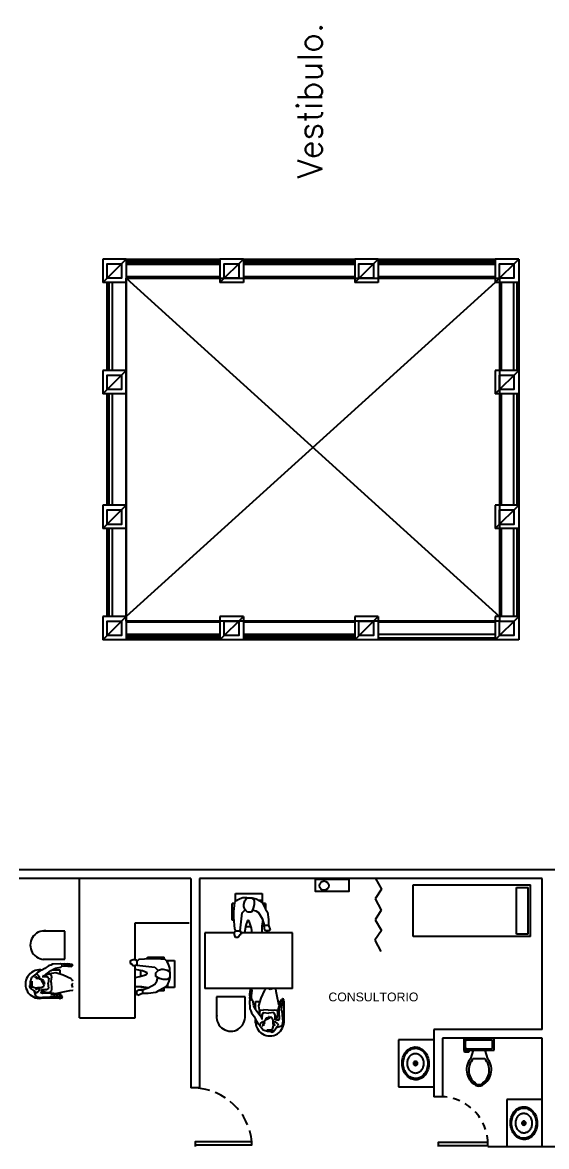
# Model space of a CAD drawing. Header units: millimetres. Extents: x -1615 to -538, y 177 to 397.
# Drawn here: x -797.44 to -788.5, y 246.13 to 265.32 of the extents above; entities that cross this region are included whole.
import ezdxf
from ezdxf.enums import TextEntityAlignment as Align

# ---------------------------------------------------------------- set-up
doc = ezdxf.new("R2010")
doc.units = ezdxf.units.MM
doc.linetypes.add('HIDDEN2', pattern=[0.1875, 0.125, -0.0625])
doc.linetypes.add('OCULTA2', pattern=[0.3, 0.2, -0.1])
for name, color, linetype in [('LOCALES', 2, 'Continuous'), ('MOB', 7, 'Continuous'), ('MUEB', 251, 'Continuous'), ('MUROS', 1, 'Continuous'), ('VENT', 4, 'Continuous'), ('VENTANAS', 4, 'Continuous')]:
    doc.layers.add(name, color=color, linetype=linetype)
doc.layers.add('nom-esp', color=7, linetype='Continuous', lineweight=20)
doc.styles.add('ROMANS', font='ROMANS.shx')
doc.styles.get("Standard").update_dxf_attribs({"font": 'stylu.ttf'})

# ---------------------------------------------------------------- blocks, each defined once
blk = doc.blocks.new('A$C31F15ED4')
at = {"layer": 'VENT'}
blk.add_line((0, 0.03), (0, 0), dxfattribs=at)
blk.add_lwpolyline([(0, 0.03), (0.97, 0.03), (0.97, 0.08), (0, 0.08)], close=True, dxfattribs=at)
at = {"layer": 'VENT', "linetype": 'OCULTA2'}
blk.add_arc((-0.051, -0.025), 1.026, 5.8587, 87.1721, dxfattribs=at)
blk = doc.blocks.new('Sink - Oval top')
for p, q in [((-1, 0), (1, 0)), ((0, 1), (0, -1))]:
    blk.add_line(p, q)
at = {"linetype": 'Continuous'}
for points in [[(-12.23, 0.39, 0.117634), (-11.46, -3.36, 0.104469), (-8.88, -6.8, 0.090016), (-5.08, -9.07, 0.08192), (-0.32, -10.02, 0.08192), (4.49, -9.38, 0.090016), (8.42, -7.36, 0.104469), (11.22, -4.09, 0.117634), (12.23, -0.39, 0.117634), (11.46, 3.36, 0.104469), (8.88, 6.8, 0.090016), (5.08, 9.07, 0.08192), (0.32, 10.02, 0.08192), (-4.49, 9.38, 0.090016), (-8.42, 7.36, 0.104469), (-11.22, 4.09, 0.117634)], [(-11.29, 0.16, 0.118622), (-10.52, -3.25, 0.104678), (-8.07, -6.36, 0.089562), (-4.54, -8.37, 0.081185), (-0.13, -9.15, 0.081185), (4.3, -8.49, 0.089562), (7.89, -6.58, 0.104678), (10.42, -3.55, 0.118622), (11.29, -0.16, 0.118622), (10.52, 3.25, 0.104678), (8.07, 6.36, 0.089562), (4.54, 8.37, 0.081185), (0.13, 9.15, 0.081185), (-4.3, 8.49, 0.089562), (-7.89, 6.58, 0.104678), (-10.42, 3.55, 0.118622)], [(-7.42, 0.08, 0.118283), (-6.91, -2.17, 0.104607), (-5.29, -4.21, 0.089718), (-2.97, -5.53, 0.081436), (-0.07, -6.04, 0.081436), (2.84, -5.59, 0.089718), (5.2, -4.33, 0.104607), (6.86, -2.32, 0.118283), (7.42, -0.08, 0.118283), (6.91, 2.17, 0.104607), (5.29, 4.21, 0.089718), (2.97, 5.53, 0.081436), (0.07, 6.04, 0.081436), (-2.84, 5.59, 0.089718), (-5.2, 4.33, 0.104607), (-6.86, 2.32, 0.118283)]]:
    blk.add_lwpolyline(points, format="xyb", close=True, dxfattribs=at)
for radius in [1.5, 1]:
    blk.add_circle((0, 0), radius)
blk = doc.blocks.new('Toilet - top')
for p, q in [((9.5, -6), (9.5, -2)), ((-10, -8.5), (-8, -8.5)), ((-10, -9.5), (-10, -8.5)), ((-7, -9.5), (-10, -9.5)), ((-8, -8.5), (-8, -8)), ((-7, -8), (-7, -9.5)), ((-4, -8), (-6, -14)), ((4, -14), (-4, -14)), ((4, -8), (6, -14))]:
    blk.add_line(p, q)
blk.add_lwpolyline([(10.5, -8), (10.5, 0), (-10.5, 0), (-10.5, -8)], close=True)
for points in [[(-9.5, -2), (-9.5, -6)], [(8.5, -1), (-8.5, -1)], [(-8.5, -7), (8.5, -7)]]:
    blk.add_lwpolyline(points)
for centre, radius, start, end in [((-8.62, -1.88), 0.884, 81.8699, 188.1301), ((-8.62, -6.12), 0.884, 171.8699, 278.1301), ((8.62, -1.88), 0.884, 351.8699, 98.1301), ((8.62, -6.12), 0.884, 261.8699, 8.1301), ((3.52, -21.58), 12.17, 141.46911, 247.97143), ((4.2, -21.82), 11.33, 136.36773, 238.94682), ((-3.52, -21.58), 12.17, 292.02843, 38.53071), ((-4.2, -21.82), 11.33, 301.05301, 43.63209), ((0, -27.88), 4, 245.73182, 294.26817), ((0, -29), 4, 254.86053, 285.13947)]:
    blk.add_arc(centre, radius, start, end)
blk = doc.blocks.new('A$C3FDD2C79')
at = {"layer": 'VENT'}
blk.add_line((0, 0.02), (0, 0), dxfattribs=at)
blk.add_lwpolyline([(0, 0.02), (0.85, 0.02), (0.85, 0.07), (0, 0.07)], close=True, dxfattribs=at)
at = {"layer": 'VENT', "linetype": 'HIDDEN2'}
blk.add_arc((0.035, 0.036), 0.815, 2.3785, 92.4407, dxfattribs=at)

msp = doc.modelspace()

# ---------------------------------------------------------------- hatches: boundary and pattern name
at = {"layer": 'MOB'}
h = msp.add_hatch(dxfattribs=at)
h.set_pattern_fill('AR-SAND', color=3, scale=0.03, style=0)
h.set_pattern_definition([(37.5, (-1402.8785, 253.7085), (-0.048001, 1.4682397), [0, -1.15824, 0, -1.2954, 0, -1.23825]), (7.5, (-1402.8785, 253.7085), (1.34857, 2.1504753), [0, -0.62484, 0, -1.04394, 0, -0.40005]), (327.5, (-1403.8158, 253.7085), (2.372977, 0.0043116), [0, -0.381, 0, -1.3716, 0, -1.7907]), (317.5, (-1403.8158, 253.7085), (2.2906694, 0.668788), [0, -0.1905, 0, -0.89916, 0, -1.0287])])
h.paths.add_polyline_path([(-758.837, 347.215), (-812.758, 335.518), (-812.758, 334.673), (-803.9, 334.673), (-803.9, 329.947), (-799.313, 325.307), (-782.89, 325.307), (-782.89, 328.837), (-770.72, 328.837), (-770.72, 325.456), (-758.098, 325.456), (-758.098, 303.87), (-760.597, 303.87), (-760.597, 297.006), (-760.508, 297.006), (-760.508, 296.905), (-758.397, 296.905), (-758.397, 296.975), (-757.997, 296.975), (-757.997, 296.575), (-758.097, 296.575), (-758.097, 283.471), (-757.975, 283.471), (-757.975, 283.071), (-758.375, 283.071), (-758.375, 283.155), (-760.375, 283.155), (-760.375, 283.044), (-760.597, 283.044), (-760.597, 279.854), (-760.455, 279.854), (-760.455, 279.705), (-746.972, 279.705), (-746.972, 272.855), (-749.274, 272.855), (-749.274, 265.205), (-745.307, 265.205), (-745.307, 253.28), (-736.306, 250.855), (-741.501, 261.951)])
h.paths.add_polyline_path([(-804.753, 325.526), (-813.904, 325.526), (-813.904, 323.04), (-804.753, 323.04, 1)])
h.paths.add_polyline_path([(-793.647, 300.355), (-811.904, 300.355, 0.414214), (-813.754, 298.505), (-813.754, 296.366, 0.414214), (-811.904, 294.516), (-809.75, 294.516), (-812.618, 297.384), (-810.638, 299.364), (-808.978, 297.704), (-806.998, 299.684), (-805.338, 298.024), (-803.678, 299.684), (-798.51, 294.516), (-796.147, 294.516), (-796.147, 296.613), (-796.208, 296.613), (-796.208, 297.013), (-795.808, 297.013), (-795.808, 296.905), (-793.688, 296.905), (-793.688, 297.074), (-793.647, 297.074)])
h.paths.add_polyline_path([(-803.388, 289.162), (-812.035, 289.162, 1), (-812.035, 285.962), (-803.388, 285.962, 1)])
h.paths.add_polyline_path([(-799.655, 280.258, 0.414214), (-800.005, 280.608), (-808.772, 280.608), (-808.772, 279.83), (-808.372, 279.83), (-808.372, 279.73), (-805.772, 279.73), (-805.772, 279.83), (-805.372, 279.83), (-805.372, 279.73), (-802.772, 279.73), (-802.772, 279.83), (-802.372, 279.83), (-802.372, 279.73), (-799.772, 279.73), (-799.772, 279.83), (-799.655, 279.83)], flags=17)
h.paths.add_polyline_path([(-808.722, 254.706), (-812.247, 254.706), (-812.247, 274.904), (-810.647, 274.904), (-810.647, 280.608), (-810.904, 280.608, 0.414214), (-813.754, 277.758), (-813.754, 253.219, 0.315329), (-806.85, 243.36), (-785.107, 237.258, 0.496821), (-778.947, 241.928), (-778.947, 245.98), (-808.722, 245.98)])
h.paths.add_polyline_path([(-753.647, 257.705), (-763.747, 257.705), (-763.747, 261.081), (-765.147, 261.081), (-765.147, 257.78, -1), (-770.297, 257.78), (-770.297, 261.081), (-772.147, 261.08), (-772.147, 257.774, 0.413999), (-767.725, 253.355), (-753.647, 253.355)], flags=17)
h.paths.add_polyline_path([(-754.727, 229.822, 0.978274), (-755.051, 228.667), (-737.051, 223.615), (-736.65, 225.175)])
h = msp.add_hatch(dxfattribs=at)
h.set_pattern_fill('GRASS', color=3, scale=0.05, style=0)
h.set_pattern_definition([(90, (-1505.3727, 255.352), (-0.898025, 0.898025), [0.238125, -1.557925]), (45, (-1505.3727, 255.352), (-0.8980256, 0.8980256), [0.238125, -1.031875]), (135, (-1505.3727, 255.352), (-0.8980256, -0.8980256), [0.238125, -1.031875])])
h.paths.add_polyline_path([(-758.837, 347.215), (-812.758, 335.518), (-812.758, 334.673), (-803.9, 334.673), (-803.9, 329.947), (-799.313, 325.307), (-782.89, 325.307), (-782.89, 328.837), (-770.72, 328.837), (-770.72, 325.456), (-758.098, 325.456), (-758.098, 303.87), (-760.597, 303.87), (-760.597, 297.006), (-760.508, 297.006), (-760.508, 296.905), (-758.397, 296.905), (-758.397, 296.975), (-757.997, 296.975), (-757.997, 296.575), (-758.097, 296.575), (-758.097, 283.471), (-757.975, 283.471), (-757.975, 283.071), (-758.375, 283.071), (-758.375, 283.155), (-760.375, 283.155), (-760.375, 283.044), (-760.597, 283.044), (-760.597, 279.854), (-760.455, 279.854), (-760.455, 279.705), (-746.972, 279.705), (-746.972, 272.855), (-749.274, 272.855), (-749.274, 265.205), (-745.307, 265.205), (-745.307, 253.28), (-736.306, 250.855), (-741.501, 261.951)])
h.paths.add_polyline_path([(-804.753, 325.526), (-813.904, 325.526), (-813.904, 323.04), (-804.753, 323.04, 1)])
h.paths.add_polyline_path([(-793.647, 300.355), (-811.904, 300.355, 0.414214), (-813.754, 298.505), (-813.754, 296.366, 0.414214), (-811.904, 294.516), (-809.75, 294.516), (-812.618, 297.384), (-810.638, 299.364), (-808.978, 297.704), (-806.998, 299.684), (-805.338, 298.024), (-803.678, 299.684), (-798.51, 294.516), (-796.147, 294.516), (-796.147, 296.613), (-796.208, 296.613), (-796.208, 297.013), (-795.808, 297.013), (-795.808, 296.905), (-793.688, 296.905), (-793.688, 297.074), (-793.647, 297.074)])
h.paths.add_polyline_path([(-803.388, 289.162), (-812.035, 289.162, 1), (-812.035, 285.962), (-803.388, 285.962, 1)])
h.paths.add_polyline_path([(-799.655, 280.258, 0.414214), (-800.005, 280.608), (-808.772, 280.608), (-808.772, 279.83), (-808.372, 279.83), (-808.372, 279.73), (-805.772, 279.73), (-805.772, 279.83), (-805.372, 279.83), (-805.372, 279.73), (-802.772, 279.73), (-802.772, 279.83), (-802.372, 279.83), (-802.372, 279.73), (-799.772, 279.73), (-799.772, 279.83), (-799.655, 279.83)], flags=17)
h.paths.add_polyline_path([(-808.722, 254.706), (-812.247, 254.706), (-812.247, 274.904), (-810.647, 274.904), (-810.647, 280.608), (-810.904, 280.608, 0.414214), (-813.754, 277.758), (-813.754, 253.219, 0.315329), (-806.85, 243.36), (-785.107, 237.258, 0.496821), (-778.947, 241.928), (-778.947, 245.98), (-808.722, 245.98)])
h.paths.add_polyline_path([(-753.647, 257.705), (-763.747, 257.705), (-763.747, 261.081), (-765.147, 261.081), (-765.147, 257.78, -1), (-770.297, 257.78), (-770.297, 261.081), (-772.147, 261.08), (-772.147, 257.774, 0.413999), (-767.725, 253.355), (-753.647, 253.355)], flags=17)
h.paths.add_polyline_path([(-754.727, 229.822, 0.978274), (-755.051, 228.667), (-737.051, 223.615), (-736.65, 225.175)])

# ---------------------------------------------------------------- linework, layer by layer
msp.add_lwpolyline([(-795.672, 260.951), (-789.3, 260.951), (-789.3, 255.097), (-795.672, 255.097)], close=True)
at = {"layer": 'MUEB'}
for p, q in [((-796.472, 248.327), (-796.472, 250.706)), ((-791.417, 250.706), (-791.314, 250.526)), ((-793.809, 250.45), (-793.352, 250.45)), ((-793.809, 250.31), (-793.809, 250.45)), ((-793.352, 250.45), (-793.352, 250.287)), ((-791.314, 250.526), (-791.424, 250.358)), ((-790.772, 250.597), (-788.772, 250.597)), ((-790.772, 249.717), (-790.772, 250.597)), ((-789.011, 249.754), (-789.011, 250.554)), ((-789.011, 250.554), (-788.811, 250.554)), ((-788.811, 249.754), (-788.811, 250.554)), ((-788.772, 249.717), (-788.772, 250.597)), ((-793.826, 250.279), (-793.866, 250.279)), ((-793.866, 249.994), (-793.866, 250.279)), ((-793.825, 250.294), (-793.841, 250.142)), ((-793.793, 250.326), (-793.825, 250.294)), ((-793.809, 250.336), (-793.773, 250.336)), ((-793.728, 250.358), (-793.793, 250.326)), ((-793.68, 250.374), (-793.728, 250.358)), ((-793.616, 250.374), (-793.68, 250.374)), ((-793.664, 250.262), (-793.648, 250.326)), ((-793.664, 250.23), (-793.664, 250.262)), ((-793.648, 250.182), (-793.664, 250.23)), ((-793.648, 250.326), (-793.616, 250.374)), ((-793.616, 250.374), (-793.52, 250.374)), ((-793.536, 250.374), (-793.504, 250.358)), ((-793.52, 250.374), (-793.455, 250.358)), ((-793.504, 250.358), (-793.488, 250.326)), ((-793.488, 250.262), (-793.504, 250.198)), ((-793.488, 250.326), (-793.488, 250.262)), ((-793.455, 250.358), (-793.391, 250.326)), ((-793.411, 250.336), (-793.352, 250.336)), ((-793.391, 250.326), (-793.343, 250.278)), ((-793.295, 250.279), (-793.344, 250.279)), ((-793.343, 250.278), (-793.295, 250.182)), ((-793.295, 250.279), (-793.295, 250.182)), ((-791.424, 250.358), (-791.321, 250.165)), ((-793.841, 250.142), (-793.841, 250.037)), ((-793.841, 250.037), (-793.825, 249.844)), ((-793.728, 249.812), (-793.696, 250.117)), ((-793.696, 250.117), (-793.648, 250.165)), ((-793.6, 250.133), (-793.648, 250.182)), ((-793.536, 250.133), (-793.6, 250.133)), ((-793.504, 250.198), (-793.536, 250.133)), ((-793.455, 250.149), (-793.52, 250.165)), ((-793.407, 250.117), (-793.455, 250.149)), ((-793.343, 250.005), (-793.407, 250.117)), ((-793.295, 250.182), (-793.263, 250.133)), ((-793.263, 250.133), (-793.246, 250.005)), ((-791.321, 250.165), (-791.42, 250.001)), ((-795.522, 249.32), (-795.522, 249.948)), ((-795.522, 249.948), (-794.601, 249.948)), ((-793.837, 249.994), (-793.866, 249.994)), ((-793.825, 249.844), (-793.793, 249.812)), ((-793.632, 249.909), (-793.655, 249.779)), ((-793.542, 249.879), (-793.637, 249.879)), ((-793.6, 249.989), (-793.632, 249.909)), ((-793.584, 249.989), (-793.6, 249.989)), ((-793.568, 249.957), (-793.584, 249.989)), ((-793.536, 249.86), (-793.568, 249.957)), ((-793.52, 249.78), (-793.536, 249.86)), ((-793.343, 250.005), (-793.359, 249.892)), ((-793.359, 249.892), (-793.359, 249.78)), ((-793.352, 249.879), (-793.359, 249.879)), ((-793.352, 249.941), (-793.352, 249.879)), ((-793.339, 249.994), (-793.345, 249.994)), ((-793.311, 249.909), (-793.343, 250.005)), ((-793.311, 249.844), (-793.311, 249.909)), ((-793.311, 249.909), (-793.246, 249.909)), ((-793.295, 249.812), (-793.311, 249.844)), ((-793.246, 250.005), (-793.246, 249.909)), ((-793.246, 249.909), (-793.214, 249.828)), ((-791.42, 250.001), (-791.317, 249.82)), ((-796.723, 249.809), (-797.095, 249.809)), ((-796.723, 249.326), (-796.723, 249.809)), ((-793.825, 249.779), (-794.329, 249.779)), ((-794.329, 249.779), (-794.329, 248.829)), ((-793.825, 249.78), (-793.809, 249.812)), ((-793.825, 249.748), (-793.825, 249.78)), ((-793.809, 249.7), (-793.825, 249.748)), ((-793.809, 249.812), (-793.809, 249.828)), ((-793.761, 249.7), (-793.809, 249.7)), ((-793.793, 249.812), (-793.728, 249.812)), ((-793.728, 249.748), (-793.761, 249.7)), ((-793.728, 249.812), (-793.712, 249.748)), ((-793.712, 249.748), (-793.728, 249.748)), ((-792.832, 249.779), (-793.72, 249.779)), ((-793.519, 249.779), (-793.52, 249.78)), ((-793.246, 249.812), (-793.295, 249.812)), ((-793.214, 249.828), (-793.246, 249.812)), ((-792.832, 248.829), (-792.832, 249.779)), ((-791.317, 249.82), (-791.426, 249.653)), ((-791.426, 249.653), (-791.323, 249.459)), ((-788.772, 249.717), (-790.772, 249.717)), ((-788.811, 249.754), (-789.011, 249.754)), ((-797.091, 249.326), (-796.723, 249.326)), ((-795.602, 249.304), (-795.554, 249.32)), ((-795.602, 249.255), (-795.602, 249.304)), ((-795.554, 249.223), (-795.602, 249.255)), ((-795.554, 249.32), (-795.522, 249.32)), ((-795.522, 249.32), (-795.49, 249.304)), ((-795.457, 249.32), (-795.49, 249.288)), ((-795.49, 249.304), (-795.474, 249.304)), ((-795.49, 249.288), (-795.49, 249.223)), ((-795.265, 249.336), (-795.457, 249.32)), ((-795.308, 249.332), (-795.308, 249.361)), ((-795.308, 249.361), (-795.023, 249.361)), ((-795.16, 249.336), (-795.265, 249.336)), ((-795.008, 249.32), (-795.16, 249.336)), ((-795.023, 249.321), (-795.023, 249.361)), ((-794.976, 249.288), (-795.008, 249.32)), ((-794.992, 249.304), (-794.851, 249.304)), ((-794.943, 249.223), (-794.976, 249.288)), ((-794.966, 249.304), (-794.966, 249.268)), ((-794.851, 249.304), (-794.851, 248.847)), ((-797.235, 249.059), (-797.209, 249.072)), ((-797.19, 249.102), (-797.227, 249.063)), ((-797.185, 249.066), (-797.209, 249.072)), ((-797.143, 249.129), (-797.19, 249.102)), ((-797.182, 249.063), (-797.185, 249.066)), ((-797.182, 249.063), (-797.154, 249.029)), ((-797.173, 249.144), (-797.113, 249.144)), ((-797.116, 249.142), (-797.143, 249.129)), ((-797.064, 249.169), (-797.116, 249.142)), ((-797.076, 249.044), (-797.02, 249.09)), ((-796.998, 249.214), (-797.064, 249.169)), ((-797.028, 249.076), (-797.042, 249.072)), ((-796.954, 249.08), (-797.028, 249.076)), ((-797.028, 249.076), (-796.981, 249.076)), ((-797.02, 249.09), (-796.961, 249.134)), ((-796.982, 249.221), (-796.998, 249.214)), ((-796.963, 249.227), (-796.982, 249.221)), ((-796.877, 249.093), (-796.981, 249.076)), ((-796.981, 249.076), (-796.954, 249.063)), ((-796.929, 249.243), (-796.963, 249.227)), ((-796.961, 249.134), (-796.947, 249.137)), ((-796.954, 249.063), (-796.95, 249.009)), ((-796.947, 249.137), (-796.94, 249.145)), ((-796.941, 249.144), (-796.805, 249.144)), ((-796.94, 249.145), (-796.88, 249.174)), ((-796.793, 249.251), (-796.929, 249.243)), ((-796.88, 249.174), (-796.789, 249.191)), ((-796.748, 249.057), (-796.877, 249.093)), ((-796.805, 249.144), (-796.805, 249.073)), ((-796.78, 249.244), (-796.793, 249.251)), ((-796.789, 249.191), (-796.775, 249.207)), ((-796.732, 249.248), (-796.78, 249.244)), ((-796.78, 249.244), (-796.775, 249.207)), ((-796.775, 249.207), (-796.729, 249.212)), ((-796.732, 249.241), (-796.732, 249.248)), ((-796.729, 249.212), (-796.732, 249.241)), ((-796.718, 249.241), (-796.732, 249.241)), ((-796.73, 249.217), (-796.715, 249.214)), ((-796.708, 249.244), (-796.718, 249.241)), ((-796.715, 249.214), (-796.703, 249.215)), ((-796.678, 249.244), (-796.708, 249.244)), ((-796.708, 249.244), (-796.676, 249.244)), ((-796.682, 249.234), (-796.703, 249.215)), ((-796.703, 249.215), (-796.668, 249.211)), ((-796.673, 249.248), (-796.698, 249.244)), ((-796.682, 249.234), (-796.658, 249.234)), ((-796.645, 249.244), (-796.676, 249.244)), ((-796.652, 249.244), (-796.673, 249.248)), ((-796.668, 249.211), (-796.606, 249.204)), ((-796.658, 249.234), (-796.639, 249.235)), ((-796.656, 249.234), (-796.595, 249.227)), ((-796.656, 249.234), (-796.656, 249.234)), ((-796.653, 249.225), (-796.587, 249.218)), ((-796.652, 249.218), (-796.595, 249.212)), ((-796.638, 249.241), (-796.645, 249.244)), ((-796.595, 249.237), (-796.639, 249.242)), ((-796.639, 249.235), (-796.638, 249.241)), ((-796.606, 249.204), (-796.604, 249.207)), ((-796.604, 249.207), (-796.604, 249.212)), ((-796.595, 249.232), (-796.595, 249.237)), ((-796.595, 249.227), (-796.595, 249.232)), ((-796.587, 249.228), (-796.595, 249.23)), ((-796.595, 249.218), (-796.595, 249.22)), ((-796.595, 249.212), (-796.595, 249.218)), ((-796.587, 249.224), (-796.587, 249.228)), ((-796.587, 249.218), (-796.587, 249.224)), ((-795.49, 249.223), (-795.554, 249.207)), ((-795.554, 249.207), (-795.554, 249.223)), ((-795.522, 248.327), (-795.522, 249.215)), ((-795.393, 249.127), (-795.522, 249.15)), ((-795.49, 249.223), (-795.184, 249.191)), ((-795.441, 249.03), (-795.345, 249.063)), ((-795.422, 249.037), (-795.422, 249.132)), ((-795.313, 249.095), (-795.393, 249.127)), ((-795.345, 249.063), (-795.313, 249.079)), ((-795.313, 249.079), (-795.313, 249.095)), ((-795.184, 249.191), (-795.136, 249.143)), ((-795.168, 249.095), (-795.12, 249.143)), ((-795.168, 249.03), (-795.168, 249.095)), ((-795.12, 249.143), (-795.072, 249.159)), ((-795.072, 249.159), (-795.04, 249.159)), ((-795.04, 249.159), (-794.976, 249.143)), ((-794.976, 249.143), (-794.927, 249.111)), ((-794.927, 249.175), (-794.943, 249.223)), ((-794.927, 249.111), (-794.927, 249.175)), ((-794.927, 249.111), (-794.927, 249.015)), ((-797.322, 248.88), (-797.327, 248.859)), ((-797.315, 248.889), (-797.322, 248.88)), ((-797.295, 248.999), (-797.315, 248.943)), ((-797.315, 248.943), (-797.315, 248.892)), ((-797.315, 248.892), (-797.295, 248.836)), ((-797.289, 249.017), (-797.295, 248.999)), ((-797.238, 249.054), (-797.289, 249.017)), ((-797.287, 248.95), (-797.287, 248.885)), ((-797.287, 248.885), (-797.28, 248.855)), ((-797.238, 249.054), (-797.235, 249.059)), ((-797.232, 249.017), (-797.221, 249.029)), ((-797.199, 249.019), (-797.221, 249.029)), ((-797.219, 249.006), (-797.196, 249.003)), ((-797.178, 249.006), (-797.199, 249.019)), ((-797.196, 249.003), (-797.183, 248.999)), ((-797.162, 248.992), (-797.183, 248.999)), ((-797.159, 248.999), (-797.178, 249.006)), ((-797.162, 248.992), (-797.154, 248.993)), ((-797.154, 248.993), (-797.159, 248.999)), ((-797.154, 248.997), (-797.154, 249.029)), ((-797.154, 248.993), (-797.144, 248.993)), ((-797.129, 248.989), (-797.144, 248.993)), ((-797.118, 248.982), (-797.129, 248.989)), ((-797.094, 248.922), (-797.126, 248.976)), ((-797.117, 248.969), (-797.118, 248.982)), ((-797.109, 248.976), (-797.117, 248.977)), ((-797.099, 248.932), (-797.117, 248.969)), ((-797.111, 249.03), (-797.072, 249.03)), ((-797.095, 248.97), (-797.109, 248.976)), ((-797.047, 249.03), (-797.099, 249.041)), ((-797.074, 248.892), (-797.099, 248.932)), ((-797.094, 248.922), (-797.099, 248.932)), ((-797.085, 248.963), (-797.095, 248.97)), ((-797.094, 248.922), (-797.074, 248.892)), ((-797.085, 248.963), (-797.079, 248.932)), ((-797.065, 248.922), (-797.079, 248.932)), ((-797.079, 248.906), (-797.065, 248.913)), ((-797.079, 248.902), (-797.079, 248.906)), ((-797.079, 248.902), (-797.079, 248.906)), ((-797.079, 248.902), (-797.079, 248.902)), ((-797.077, 248.865), (-797.074, 248.892)), ((-797.072, 249.03), (-797.047, 249.03)), ((-797.035, 249.036), (-797.068, 249.051)), ((-797.065, 248.913), (-797.065, 248.922)), ((-797.047, 249.03), (-797.035, 249.03)), ((-797.01, 249.024), (-797.035, 249.036)), ((-796.993, 249.006), (-797.035, 249.03)), ((-797.004, 249.012), (-797.01, 249.024)), ((-796.993, 249.006), (-797.005, 248.919)), ((-796.993, 248.833), (-797.005, 248.919)), ((-796.954, 248.93), (-796.95, 249.009)), ((-796.954, 248.93), (-796.95, 248.828)), ((-796.612, 248.992), (-796.748, 249.057)), ((-796.588, 248.967), (-796.612, 248.992)), ((-796.601, 248.895), (-796.582, 248.917)), ((-796.582, 248.844), (-796.601, 248.895)), ((-796.582, 248.898), (-796.593, 248.904)), ((-796.582, 248.951), (-796.588, 248.967)), ((-795.522, 249.015), (-795.441, 249.03)), ((-795.522, 249.014), (-795.522, 249.015)), ((-795.297, 248.838), (-795.184, 248.902)), ((-795.184, 248.902), (-795.152, 248.95)), ((-795.104, 248.998), (-795.168, 249.03)), ((-795.152, 248.95), (-795.136, 249.015)), ((-795.04, 248.982), (-795.104, 248.998)), ((-794.976, 248.982), (-795.04, 248.982)), ((-794.976, 248.886), (-795.024, 248.838)), ((-794.943, 248.998), (-794.976, 248.982)), ((-794.943, 248.95), (-794.976, 248.886)), ((-794.966, 248.906), (-794.966, 248.847)), ((-794.927, 249.03), (-794.943, 248.998)), ((-794.927, 249.015), (-794.943, 248.95)), ((-797.327, 248.859), (-797.313, 248.835)), ((-797.313, 248.835), (-797.289, 248.818)), ((-797.289, 248.818), (-797.238, 248.781)), ((-797.28, 248.855), (-797.259, 248.848)), ((-797.259, 248.848), (-797.219, 248.839)), ((-797.253, 248.794), (-797.253, 248.791)), ((-797.253, 248.791), (-797.22, 248.702)), ((-797.238, 248.781), (-797.235, 248.776)), ((-797.235, 248.776), (-797.211, 248.755)), ((-797.221, 248.811), (-797.199, 248.821)), ((-797.22, 248.702), (-797.198, 248.684)), ((-797.219, 248.839), (-797.196, 248.841)), ((-797.211, 248.755), (-797.185, 248.769)), ((-797.199, 248.821), (-797.162, 248.836)), ((-797.198, 248.684), (-797.168, 248.677)), ((-797.196, 248.841), (-797.183, 248.846)), ((-797.185, 248.769), (-797.182, 248.772)), ((-797.183, 248.846), (-797.162, 248.846)), ((-797.182, 248.772), (-797.154, 248.806)), ((-797.178, 248.836), (-797.159, 248.839)), ((-797.162, 248.846), (-797.154, 248.843)), ((-797.159, 248.839), (-797.155, 248.839)), ((-797.155, 248.839), (-797.144, 248.843)), ((-797.154, 248.843), (-797.144, 248.843)), ((-797.154, 248.806), (-797.154, 248.839)), ((-797.144, 248.843), (-797.124, 248.846)), ((-797.14, 248.676), (-797.102, 248.681)), ((-797.129, 248.742), (-797.124, 248.754)), ((-797.104, 248.744), (-797.125, 248.751)), ((-797.124, 248.846), (-797.112, 248.851)), ((-797.124, 248.754), (-797.121, 248.765)), ((-797.112, 248.802), (-797.122, 248.815)), ((-797.119, 248.786), (-797.121, 248.765)), ((-797.119, 248.786), (-797.112, 248.802)), ((-797.117, 248.808), (-797.072, 248.808)), ((-797.117, 248.791), (-797.097, 248.781)), ((-797.047, 248.808), (-797.115, 248.794)), ((-797.112, 248.851), (-797.077, 248.865)), ((-796.977, 248.747), (-797.104, 248.744)), ((-797.102, 248.681), (-796.963, 248.688)), ((-797.097, 248.781), (-797.028, 248.762)), ((-797.072, 248.808), (-797.047, 248.808)), ((-797.047, 248.808), (-797.035, 248.808)), ((-797.035, 248.808), (-796.993, 248.833)), ((-797.028, 248.762), (-796.981, 248.762)), ((-797.028, 248.762), (-796.954, 248.758)), ((-796.981, 248.762), (-796.954, 248.774)), ((-796.981, 248.762), (-796.877, 248.744)), ((-796.956, 248.739), (-796.977, 248.747)), ((-796.975, 248.687), (-796.963, 248.688)), ((-796.963, 248.688), (-796.951, 248.7)), ((-796.956, 248.739), (-796.896, 248.738)), ((-796.95, 248.828), (-796.954, 248.774)), ((-796.951, 248.7), (-796.898, 248.698)), ((-796.899, 248.701), (-796.876, 248.692)), ((-796.898, 248.698), (-796.896, 248.738)), ((-796.873, 248.728), (-796.896, 248.731)), ((-796.877, 248.744), (-796.748, 248.768)), ((-796.876, 248.692), (-796.86, 248.677)), ((-796.867, 248.727), (-796.873, 248.728)), ((-796.837, 248.681), (-796.867, 248.727)), ((-796.836, 248.724), (-796.867, 248.727)), ((-796.782, 248.717), (-796.836, 248.724)), ((-796.769, 248.7), (-796.823, 248.709)), ((-796.759, 248.685), (-796.822, 248.698)), ((-796.765, 248.674), (-796.822, 248.685)), ((-796.806, 248.707), (-796.782, 248.707)), ((-796.805, 248.757), (-796.805, 248.72)), ((-796.805, 248.707), (-796.805, 248.706)), ((-796.793, 248.68), (-796.763, 248.677)), ((-796.79, 248.692), (-796.772, 248.69)), ((-796.777, 248.709), (-796.782, 248.717)), ((-796.782, 248.707), (-796.777, 248.709)), ((-796.772, 248.69), (-796.769, 248.694)), ((-796.769, 248.694), (-796.769, 248.7)), ((-796.763, 248.677), (-796.759, 248.68)), ((-796.759, 248.68), (-796.759, 248.685)), ((-796.748, 248.768), (-796.638, 248.794)), ((-796.638, 248.794), (-796.587, 248.798)), ((-796.587, 248.798), (-796.582, 248.806)), ((-796.582, 248.806), (-796.582, 248.806)), ((-795.409, 248.854), (-795.522, 248.854)), ((-795.49, 248.79), (-795.457, 248.806)), ((-795.49, 248.741), (-795.49, 248.79)), ((-795.474, 248.709), (-795.49, 248.741)), ((-795.393, 248.741), (-795.474, 248.709)), ((-795.457, 248.806), (-795.393, 248.806)), ((-795.422, 248.847), (-795.422, 248.854)), ((-795.36, 248.847), (-795.422, 248.847)), ((-795.297, 248.838), (-795.409, 248.854)), ((-795.393, 248.806), (-795.297, 248.838)), ((-795.393, 248.806), (-795.393, 248.741)), ((-795.297, 248.741), (-795.393, 248.741)), ((-795.308, 248.834), (-795.308, 248.839)), ((-795.168, 248.757), (-795.297, 248.741)), ((-795.12, 248.79), (-795.168, 248.757)), ((-795.024, 248.838), (-795.12, 248.79)), ((-795.023, 248.79), (-795.12, 248.79)), ((-795.023, 248.79), (-795.023, 248.839)), ((-794.851, 248.847), (-795.015, 248.847)), ((-792.832, 248.829), (-794.329, 248.829)), ((-794.129, 248.688), (-794.129, 248.316)), ((-793.645, 248.688), (-794.129, 248.688)), ((-793.645, 248.32), (-793.645, 248.688)), ((-793.564, 248.759), (-793.568, 248.738)), ((-793.568, 248.738), (-793.564, 248.714)), ((-793.561, 248.68), (-793.568, 248.679)), ((-793.568, 248.679), (-793.564, 248.631)), ((-793.561, 248.774), (-793.564, 248.766)), ((-793.564, 248.766), (-793.564, 248.735)), ((-793.564, 248.704), (-793.564, 248.735)), ((-793.564, 248.734), (-793.564, 248.704)), ((-793.564, 248.704), (-793.561, 248.694)), ((-793.556, 248.816), (-793.562, 248.772)), ((-793.555, 248.772), (-793.561, 248.774)), ((-793.561, 248.694), (-793.561, 248.68)), ((-793.532, 248.682), (-793.561, 248.68)), ((-793.552, 248.816), (-793.556, 248.816)), ((-793.554, 248.754), (-793.555, 248.772)), ((-793.554, 248.755), (-793.546, 248.816)), ((-793.554, 248.755), (-793.554, 248.755)), ((-793.554, 248.729), (-793.554, 248.754)), ((-793.554, 248.729), (-793.535, 248.708)), ((-793.546, 248.816), (-793.552, 248.816)), ((-793.548, 248.825), (-793.549, 248.816)), ((-793.544, 248.825), (-793.548, 248.825)), ((-793.545, 248.758), (-793.538, 248.825)), ((-793.538, 248.825), (-793.544, 248.825)), ((-793.538, 248.816), (-793.539, 248.816)), ((-793.532, 248.816), (-793.538, 248.816)), ((-793.538, 248.759), (-793.532, 248.816)), ((-793.537, 248.681), (-793.534, 248.697)), ((-793.535, 248.708), (-793.531, 248.744)), ((-793.534, 248.697), (-793.535, 248.708)), ((-793.526, 248.808), (-793.532, 248.808)), ((-793.526, 248.637), (-793.532, 248.682)), ((-793.531, 248.744), (-793.524, 248.805)), ((-793.524, 248.805), (-793.526, 248.808)), ((-793.311, 248.799), (-793.377, 248.664)), ((-793.287, 248.823), (-793.311, 248.799)), ((-793.271, 248.829), (-793.287, 248.823)), ((-793.214, 248.811), (-793.237, 248.829)), ((-793.218, 248.829), (-793.224, 248.819)), ((-793.164, 248.829), (-793.214, 248.811)), ((-793.118, 248.825), (-793.126, 248.829)), ((-793.126, 248.829), (-793.126, 248.829)), ((-793.113, 248.774), (-793.118, 248.825)), ((-793.088, 248.664), (-793.113, 248.774)), ((-796.812, 248.66), (-797.177, 248.66)), ((-797.168, 248.677), (-797.14, 248.676)), ((-796.86, 248.677), (-796.83, 248.667)), ((-796.812, 248.671), (-796.832, 248.678)), ((-796.83, 248.667), (-796.802, 248.657)), ((-796.793, 248.662), (-796.812, 248.671)), ((-796.81, 248.671), (-796.767, 248.664)), ((-796.805, 248.67), (-796.805, 248.668)), ((-796.802, 248.657), (-796.796, 248.658)), ((-796.796, 248.658), (-796.793, 248.662)), ((-796.767, 248.664), (-796.765, 248.668)), ((-796.765, 248.668), (-796.765, 248.674)), ((-793.564, 248.631), (-793.571, 248.618)), ((-793.571, 248.618), (-793.563, 248.482)), ((-793.564, 248.631), (-793.526, 248.637)), ((-793.511, 248.623), (-793.526, 248.637)), ((-793.494, 248.531), (-793.511, 248.623)), ((-793.465, 248.471), (-793.494, 248.531)), ((-793.464, 248.606), (-793.393, 248.606)), ((-793.464, 248.47), (-793.464, 248.606)), ((-793.377, 248.664), (-793.413, 248.534)), ((-793.413, 248.534), (-793.395, 248.43)), ((-793.063, 248.534), (-793.088, 248.664)), ((-793.082, 248.43), (-793.063, 248.534)), ((-793.077, 248.606), (-793.039, 248.606)), ((-793.059, 248.456), (-793.058, 248.516)), ((-793.018, 248.513), (-793.058, 248.516)), ((-793.048, 248.538), (-793.051, 248.516)), ((-793.046, 248.544), (-793.048, 248.538)), ((-793.044, 248.575), (-793.046, 248.544)), ((-793.001, 248.574), (-793.046, 248.544)), ((-793.036, 248.63), (-793.044, 248.575)), ((-793.029, 248.634), (-793.036, 248.63)), ((-793.019, 248.642), (-793.029, 248.588)), ((-793.026, 248.63), (-793.029, 248.634)), ((-793.026, 248.605), (-793.026, 248.63)), ((-793.026, 248.606), (-793.026, 248.606)), ((-793.021, 248.513), (-793.012, 248.536)), ((-793.014, 248.642), (-793.019, 248.642)), ((-793.019, 248.46), (-793.018, 248.513)), ((-793.005, 248.652), (-793.018, 248.59)), ((-793.009, 248.64), (-793.014, 248.642)), ((-793.012, 248.621), (-793.009, 248.64)), ((-793.012, 248.536), (-792.996, 248.551)), ((-792.999, 248.652), (-793.005, 248.652)), ((-792.994, 248.647), (-793.005, 248.59)), ((-792.996, 248.648), (-792.999, 248.652)), ((-792.999, 248.618), (-792.996, 248.648)), ((-792.991, 248.6), (-792.998, 248.58)), ((-792.996, 248.551), (-792.987, 248.581)), ((-792.988, 248.647), (-792.994, 248.647)), ((-792.991, 248.601), (-792.984, 248.644)), ((-792.982, 248.618), (-792.991, 248.6)), ((-792.99, 248.606), (-792.988, 248.606)), ((-792.984, 248.644), (-792.988, 248.647)), ((-792.987, 248.581), (-792.977, 248.61)), ((-792.978, 248.615), (-792.982, 248.618)), ((-792.98, 248.6), (-792.98, 248.234)), ((-792.977, 248.61), (-792.978, 248.615)), ((-796.472, 248.327), (-795.522, 248.327)), ((-793.563, 248.482), (-793.546, 248.449)), ((-793.546, 248.449), (-793.541, 248.429)), ((-793.541, 248.429), (-793.534, 248.413)), ((-793.534, 248.413), (-793.489, 248.347)), ((-793.489, 248.347), (-793.462, 248.295)), ((-793.457, 248.464), (-793.465, 248.471)), ((-793.464, 248.238), (-793.464, 248.298)), ((-793.454, 248.45), (-793.457, 248.464)), ((-793.41, 248.392), (-793.454, 248.45)), ((-793.364, 248.335), (-793.41, 248.392)), ((-793.4, 248.457), (-793.395, 248.383)), ((-793.395, 248.43), (-793.383, 248.457)), ((-793.395, 248.383), (-793.395, 248.43)), ((-793.395, 248.383), (-793.392, 248.37)), ((-793.383, 248.457), (-793.328, 248.462)), ((-793.356, 248.376), (-793.37, 248.343)), ((-793.35, 248.365), (-793.361, 248.312)), ((-793.344, 248.402), (-793.356, 248.376)), ((-793.326, 248.419), (-793.35, 248.376)), ((-793.35, 248.365), (-793.35, 248.376)), ((-793.35, 248.339), (-793.35, 248.365)), ((-793.35, 248.301), (-793.35, 248.339)), ((-793.331, 248.407), (-793.344, 248.402)), ((-793.25, 248.457), (-793.328, 248.462)), ((-793.326, 248.419), (-793.239, 248.406)), ((-793.296, 248.302), (-793.297, 248.294)), ((-793.242, 248.318), (-793.296, 248.285)), ((-793.29, 248.316), (-793.296, 248.302)), ((-793.283, 248.326), (-793.29, 248.316)), ((-793.252, 248.312), (-793.289, 248.295)), ((-793.283, 248.326), (-793.252, 248.332)), ((-793.242, 248.346), (-793.252, 248.332)), ((-793.212, 248.338), (-793.252, 248.312)), ((-793.242, 248.318), (-793.252, 248.312)), ((-793.25, 248.457), (-793.148, 248.462)), ((-793.233, 248.346), (-793.242, 248.346)), ((-793.242, 248.318), (-793.212, 248.338)), ((-793.153, 248.419), (-793.239, 248.406)), ((-793.226, 248.332), (-793.233, 248.346)), ((-793.222, 248.332), (-793.226, 248.332)), ((-793.222, 248.332), (-793.226, 248.332)), ((-793.222, 248.332), (-793.222, 248.332)), ((-793.185, 248.335), (-793.212, 248.338)), ((-793.17, 248.299), (-793.185, 248.335)), ((-793.166, 248.288), (-793.17, 248.299)), ((-793.128, 248.376), (-793.153, 248.419)), ((-793.148, 248.462), (-793.093, 248.457)), ((-793.122, 248.299), (-793.135, 248.289)), ((-793.128, 248.365), (-793.128, 248.376)), ((-793.128, 248.339), (-793.128, 248.365)), ((-793.128, 248.365), (-793.113, 248.296)), ((-793.128, 248.295), (-793.128, 248.339)), ((-793.106, 248.292), (-793.122, 248.299)), ((-793.111, 248.294), (-793.1, 248.315)), ((-793.1, 248.315), (-793.082, 248.383)), ((-793.082, 248.43), (-793.093, 248.457)), ((-793.082, 248.383), (-793.078, 248.457)), ((-793.082, 248.383), (-793.082, 248.43)), ((-793.063, 248.308), (-793.071, 248.286)), ((-793.059, 248.456), (-793.066, 248.434)), ((-793.066, 248.434), (-793.063, 248.308)), ((-793.008, 248.449), (-793.019, 248.46)), ((-793.001, 248.309), (-793.008, 248.449)), ((-793.006, 248.436), (-793.008, 248.449)), ((-792.996, 248.271), (-793.001, 248.309)), ((-793.462, 248.295), (-793.449, 248.268)), ((-793.449, 248.268), (-793.422, 248.222)), ((-793.422, 248.222), (-793.382, 248.184)), ((-793.385, 248.226), (-793.392, 248.202)), ((-793.378, 248.177), (-793.392, 248.202)), ((-793.383, 248.229), (-793.385, 248.226)), ((-793.383, 248.229), (-793.348, 248.258)), ((-793.374, 248.174), (-793.378, 248.177)), ((-793.374, 248.174), (-793.337, 248.122)), ((-793.317, 248.258), (-793.348, 248.258)), ((-793.338, 248.212), (-793.348, 248.191)), ((-793.337, 248.179), (-793.348, 248.191)), ((-793.326, 248.234), (-793.338, 248.212)), ((-793.337, 248.122), (-793.318, 248.117)), ((-793.318, 248.252), (-793.326, 248.234)), ((-793.326, 248.192), (-793.323, 248.215)), ((-793.323, 248.215), (-793.318, 248.228)), ((-793.313, 248.258), (-793.318, 248.252)), ((-793.311, 248.249), (-793.318, 248.228)), ((-793.318, 248.117), (-793.263, 248.097)), ((-793.309, 248.282), (-793.313, 248.268)), ((-793.313, 248.258), (-793.313, 248.268)), ((-793.311, 248.249), (-793.313, 248.258)), ((-793.301, 248.293), (-793.309, 248.282)), ((-793.289, 248.295), (-793.301, 248.293)), ((-793.27, 248.124), (-793.204, 248.124)), ((-793.212, 248.097), (-793.156, 248.117)), ((-793.204, 248.124), (-793.175, 248.131)), ((-793.175, 248.131), (-793.167, 248.152)), ((-793.167, 248.152), (-793.159, 248.192)), ((-793.163, 248.268), (-793.166, 248.288)), ((-793.166, 248.249), (-793.163, 248.258)), ((-793.166, 248.228), (-793.166, 248.249)), ((-793.16, 248.215), (-793.166, 248.228)), ((-793.163, 248.258), (-793.163, 248.268)), ((-793.159, 248.256), (-793.163, 248.268)), ((-793.159, 248.192), (-793.16, 248.215)), ((-793.126, 248.258), (-793.159, 248.258)), ((-793.159, 248.252), (-793.159, 248.256)), ((-793.156, 248.234), (-793.159, 248.252)), ((-793.14, 248.212), (-793.156, 248.249)), ((-793.155, 248.098), (-793.138, 248.122)), ((-793.13, 248.191), (-793.14, 248.212)), ((-793.138, 248.122), (-793.1, 248.174)), ((-793.092, 248.229), (-793.126, 248.258)), ((-793.114, 248.159), (-793.111, 248.159)), ((-793.111, 248.159), (-793.022, 248.191)), ((-793.106, 248.292), (-793.084, 248.29)), ((-793.1, 248.174), (-793.096, 248.177)), ((-793.096, 248.177), (-793.075, 248.201)), ((-793.089, 248.226), (-793.092, 248.229)), ((-793.075, 248.201), (-793.089, 248.226)), ((-793.073, 248.288), (-793.084, 248.29)), ((-793.062, 248.282), (-793.073, 248.288)), ((-793.022, 248.191), (-793.004, 248.213)), ((-793.004, 248.213), (-792.997, 248.243)), ((-792.997, 248.243), (-792.996, 248.271)), ((-793.263, 248.097), (-793.212, 248.097)), ((-793.209, 248.097), (-793.2, 248.09)), ((-793.2, 248.09), (-793.179, 248.084)), ((-793.179, 248.084), (-793.155, 248.098)), ((-791.022, 247.95), (-791.022, 247.15)), ((-790.422, 247.95), (-791.022, 247.95)), ((-791.022, 247.15), (-790.422, 247.15)), ((-789.172, 246.93), (-789.172, 246.13)), ((-788.572, 246.93), (-789.172, 246.93))]:
    msp.add_line(p, q, dxfattribs=at)
msp.add_lwpolyline([(-791.865, 250.687), (-792.448, 250.687), (-792.448, 250.489), (-791.865, 250.489)], close=True, dxfattribs=at)
msp.add_circle((-792.295, 250.583), 0.0797, dxfattribs=at)
for centre, radius, start, end in [((-793.583, 251.536), 1.622, 278.1379, 278.1736), ((-797.069, 249.568), 0.243, 83.9123, 275.1907), ((-797.151, 248.902), 0.243, 84.8093, 276.0877), ((-793.765, 249.078), 1.622, 188.1379, 188.1736), ((-793.887, 248.342), 0.243, 173.9123, 5.1907), ((-793.222, 248.26), 0.243, 174.8093, 6.0877)]:
    msp.add_arc(centre, radius, start, end, dxfattribs=at)
at = {"layer": 'MUROS'}
for p, q in [((-795.672, 261.28), (-796.072, 261.28)), ((-796.072, 261.28), (-796.072, 260.88)), ((-795.672, 261.278), (-796.072, 260.88)), ((-795.672, 261.28), (-795.672, 260.88)), ((-793.672, 261.28), (-794.072, 261.28)), ((-794.072, 261.28), (-794.072, 260.88)), ((-793.672, 261.278), (-794.072, 260.88)), ((-793.672, 261.28), (-793.672, 260.88)), ((-791.772, 261.28), (-791.772, 260.88)), ((-791.372, 261.28), (-791.772, 261.28)), ((-791.372, 261.278), (-791.772, 260.88)), ((-791.372, 261.28), (-791.372, 260.88)), ((-789.372, 261.28), (-789.372, 260.88)), ((-788.972, 261.28), (-789.372, 261.28)), ((-788.972, 261.278), (-789.372, 260.88)), ((-788.972, 261.28), (-788.972, 260.88)), ((-795.672, 260.88), (-796.072, 260.88)), ((-793.672, 260.88), (-794.072, 260.88)), ((-791.372, 260.88), (-791.772, 260.88)), ((-788.972, 260.88), (-789.372, 260.88)), ((-796.072, 259.38), (-796.072, 258.98)), ((-795.672, 259.38), (-796.072, 259.38)), ((-795.672, 259.378), (-796.072, 258.98)), ((-795.672, 259.38), (-795.672, 258.98)), ((-789.372, 259.38), (-789.372, 258.98)), ((-788.972, 259.38), (-789.372, 259.38)), ((-788.972, 259.378), (-789.372, 258.98)), ((-788.972, 259.38), (-788.972, 258.98)), ((-795.672, 258.98), (-796.072, 258.98)), ((-788.972, 258.98), (-789.372, 258.98)), ((-796.072, 257.08), (-796.072, 256.68)), ((-795.672, 257.08), (-796.072, 257.08)), ((-795.672, 257.078), (-796.072, 256.68)), ((-795.672, 257.08), (-795.672, 256.68)), ((-788.972, 257.08), (-789.372, 257.08)), ((-789.372, 257.08), (-789.372, 256.68)), ((-788.972, 257.078), (-789.372, 256.68)), ((-788.972, 257.08), (-788.972, 256.68)), ((-795.672, 256.68), (-796.072, 256.68)), ((-788.972, 256.68), (-789.372, 256.68)), ((-795.672, 255.18), (-796.072, 255.18)), ((-796.072, 255.18), (-796.072, 254.78)), ((-795.672, 255.178), (-796.072, 254.78)), ((-795.672, 255.18), (-795.672, 254.78)), ((-793.672, 255.18), (-794.072, 255.18)), ((-794.072, 255.18), (-794.072, 254.78)), ((-793.672, 255.178), (-794.072, 254.78)), ((-793.672, 255.18), (-793.672, 254.78)), ((-791.772, 255.18), (-791.772, 254.78)), ((-791.372, 255.18), (-791.772, 255.18)), ((-791.372, 255.178), (-791.772, 254.78)), ((-791.372, 255.18), (-791.372, 254.78)), ((-789.372, 255.18), (-789.372, 254.78)), ((-788.972, 255.18), (-789.372, 255.18)), ((-788.972, 255.178), (-789.372, 254.78)), ((-788.972, 255.18), (-788.972, 254.78)), ((-795.672, 254.78), (-796.072, 254.78)), ((-793.672, 254.78), (-794.072, 254.78)), ((-791.372, 254.78), (-791.772, 254.78)), ((-788.972, 254.78), (-789.372, 254.78)), ((-780.062, 250.856), (-797.503, 250.856)), ((-794.572, 250.706), (-797.503, 250.706)), ((-794.572, 250.706), (-794.572, 247.131)), ((-788.572, 250.706), (-794.422, 250.706)), ((-788.572, 250.706), (-794.422, 250.706)), ((-794.422, 250.706), (-794.422, 247.131)), ((-788.572, 248.13), (-788.572, 250.706)), ((-788.572, 248.13), (-788.572, 250.706)), ((-788.572, 248.13), (-790.422, 248.13)), ((-790.422, 248.13), (-790.422, 246.98)), ((-790.272, 247.98), (-790.272, 246.98)), ((-788.572, 247.98), (-790.272, 247.98)), ((-788.572, 246.13), (-788.572, 247.98)), ((-788.572, 246.856), (-788.572, 247.98)), ((-788.572, 246.13), (-788.572, 247.98)), ((-788.572, 246.856), (-788.572, 247.98)), ((-794.422, 247.131), (-794.572, 247.131)), ((-790.272, 246.98), (-790.422, 246.98)), ((-789.497, 246.13), (-778.647, 246.13))]:
    msp.add_line(p, q, dxfattribs=at)
for points in [[(-795.753, 261.197), (-795.753, 260.951), (-796, 260.951), (-796, 261.197)], [(-793.753, 261.197), (-793.753, 260.951), (-794, 260.951), (-794, 261.197)], [(-791.453, 261.197), (-791.453, 260.951), (-791.7, 260.951), (-791.7, 261.197)], [(-789.053, 261.197), (-789.053, 260.951), (-789.3, 260.951), (-789.3, 261.197)], [(-795.753, 259.297), (-795.753, 259.051), (-796, 259.051), (-796, 259.297)], [(-789.053, 259.297), (-789.053, 259.051), (-789.3, 259.051), (-789.3, 259.297)], [(-795.753, 256.997), (-795.753, 256.751), (-796, 256.751), (-796, 256.997)], [(-789.053, 256.997), (-789.053, 256.751), (-789.3, 256.751), (-789.3, 256.997)], [(-795.753, 255.097), (-795.753, 254.851), (-796, 254.851), (-796, 255.097)], [(-793.753, 255.097), (-793.753, 254.851), (-794, 254.851), (-794, 255.097)], [(-791.453, 255.097), (-791.453, 254.851), (-791.7, 254.851), (-791.7, 255.097)], [(-789.053, 255.097), (-789.053, 254.851), (-789.3, 254.851), (-789.3, 255.097)]]:
    msp.add_lwpolyline(points, close=True, dxfattribs=at)
at = {"layer": 'VENTANAS'}
for p, q in [((-795.672, 261.28), (-794.072, 261.28)), ((-795.672, 261.25), (-794.072, 261.25)), ((-795.672, 261.22), (-794.072, 261.22)), ((-795.672, 261.19), (-794.072, 261.19)), ((-793.672, 261.28), (-791.772, 261.28)), ((-793.672, 261.25), (-791.772, 261.25)), ((-793.672, 261.22), (-791.772, 261.22)), ((-793.672, 261.19), (-791.772, 261.19)), ((-791.372, 261.28), (-789.372, 261.28)), ((-791.372, 261.25), (-789.372, 261.25)), ((-791.372, 261.22), (-789.372, 261.22)), ((-791.372, 261.19), (-789.372, 261.19)), ((-795.672, 260.98), (-794.072, 260.98)), ((-793.672, 260.98), (-791.772, 260.98)), ((-791.372, 260.98), (-789.372, 260.98)), ((-796.002, 260.88), (-796.002, 259.38)), ((-795.972, 260.88), (-795.972, 259.38)), ((-795.912, 260.88), (-795.912, 259.38)), ((-795.672, 260.951), (-789.3, 255.18)), ((-789.372, 260.88), (-795.672, 255.18)), ((-795.672, 260.88), (-795.672, 259.38)), ((-789.272, 260.88), (-789.272, 259.38)), ((-789.062, 260.88), (-789.062, 259.38)), ((-789.002, 260.88), (-789.002, 259.38)), ((-788.972, 260.88), (-788.972, 259.38)), ((-796.002, 258.98), (-796.002, 257.08)), ((-795.972, 258.98), (-795.972, 257.08)), ((-795.912, 258.98), (-795.912, 257.08)), ((-795.672, 258.98), (-795.672, 257.08)), ((-789.272, 258.98), (-789.272, 257.08)), ((-789.062, 258.98), (-789.062, 257.08)), ((-789.002, 258.98), (-789.002, 257.08)), ((-788.972, 258.98), (-788.972, 257.08)), ((-796.002, 256.68), (-796.002, 255.18)), ((-795.972, 256.68), (-795.972, 255.18)), ((-795.912, 256.68), (-795.912, 255.18)), ((-795.672, 256.68), (-795.672, 255.18)), ((-789.272, 256.68), (-789.272, 255.18)), ((-789.062, 256.68), (-789.062, 255.18)), ((-789.002, 256.68), (-789.002, 255.18)), ((-788.972, 256.68), (-788.972, 255.18)), ((-794.072, 255.08), (-795.672, 255.08)), ((-791.772, 255.08), (-793.672, 255.08)), ((-789.372, 255.08), (-791.372, 255.08)), ((-794.072, 254.87), (-795.672, 254.87)), ((-794.072, 254.84), (-795.672, 254.84)), ((-791.772, 254.87), (-793.672, 254.87)), ((-791.772, 254.84), (-793.672, 254.84)), ((-789.372, 254.87), (-791.372, 254.87)), ((-794.072, 254.81), (-795.672, 254.81)), ((-794.072, 254.78), (-795.672, 254.78)), ((-791.772, 254.81), (-793.672, 254.81)), ((-791.772, 254.78), (-793.672, 254.78)), ((-789.372, 254.81), (-791.372, 254.81)), ((-789.372, 254.78), (-791.372, 254.78))]:
    msp.add_line(p, q, dxfattribs=at)

# ---------------------------------------------------------------- block references
for name, p in [('A$C31F15ED4', (-794.497, 246.13)), ('A$C3FDD2C79', (-790.347, 246.13))]:
    msp.add_blockref(name, p)
at = {"layer": 'MUEB', "xscale": 0.02459040943142554, "yscale": 0.02459040943106139, "zscale": 0.02459040943121208}
msp.add_blockref('Toilet - top', (-789.65, 247.972), dxfattribs=at)
at = {"layer": 'MUEB', "xscale": -0.02288834281034724, "yscale": 0.02288834281034724, "zscale": 0.02288834281040316, "rotation": 270}
for p in [(-790.734, 247.549), (-788.884, 246.529)]:
    msp.add_blockref('Sink - Oval top', p, dxfattribs=at)

# ---------------------------------------------------------------- texts
at = {"layer": 'LOCALES', "color": 5, "style": 'ROMANS'}
msp.add_text('Vestibulo.', height=0.4195, rotation=90, dxfattribs=at).set_placement((-792.33, 263.987), align=Align.CENTER)
at = {"layer": 'nom-esp', "insert": (-792.221, 248.606), "char_height": 0.15, "width": 1.9967, "attachment_point": 7}
msp.add_mtext('{\\fArial|b0|i0|c0|p34;CONSULTORIO }', dxfattribs=at)

doc.saveas('drawing.dxf')
